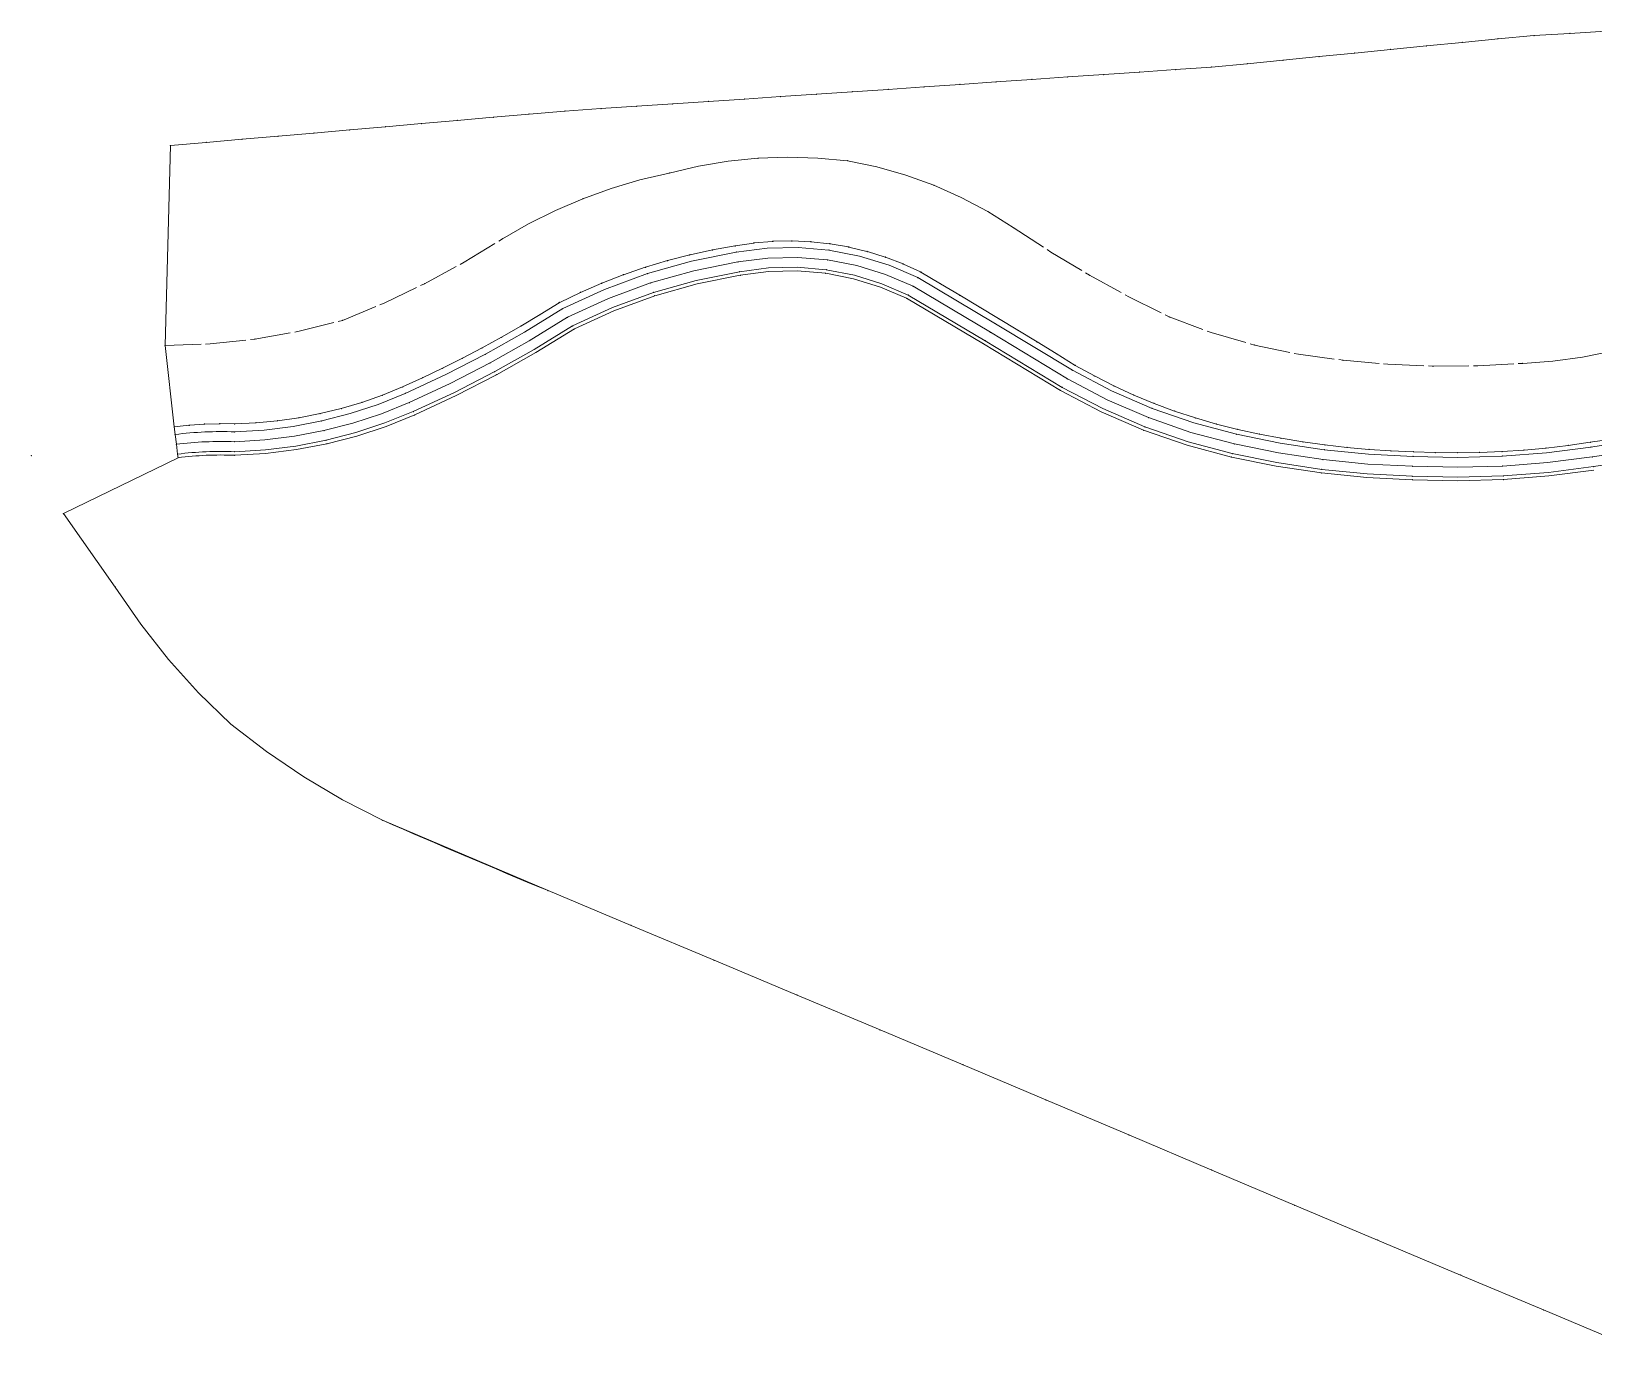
# Model space of a CAD drawing. Header units: metres. Extents: x 159041 to 159214, y 174724 to 174807.
# Drawn here: x 159040.6 to 159127.4, y 174732 to 174804.9 of the extents above; entities that cross this region are included whole.
import ezdxf

# ---------------------------------------------------------------- set-up
doc = ezdxf.new("R2010")
doc.units = ezdxf.units.M
doc.linetypes.add('DASHED', pattern=[2.25, 2, -0.25])
for name, color, linetype, lineweight in [('CIV_SAMPLE LINE_3', 6, 'Continuous', 9), ('CIV_SURFACE', 74, 'Continuous', 9), ('Velddata', 24, 'Continuous', 9)]:
    doc.layers.add(name, color=color, linetype=linetype, lineweight=lineweight)

msp = doc.modelspace()

# ---------------------------------------------------------------- linework, layer by layer
at = {"layer": 'CIV_SAMPLE LINE_3'}
for p, q in [((159079.712, 174793.004, 46.502), (159078.462, 174792.779, 46.5)), ((159079.722, 174793.006, 46.502), (159079.712, 174793.004, 46.502)), ((159080.744, 174793.162, 46.505), (159079.722, 174793.006, 46.502)), ((159080.767, 174793.165, 46.505), (159080.744, 174793.162, 46.505)), ((159081.797, 174793.255, 46.508), (159080.767, 174793.165, 46.505)), ((159081.82, 174793.257, 46.508), (159081.797, 174793.255, 46.508)), ((159082.854, 174793.28, 46.51), (159081.82, 174793.257, 46.508)), ((159082.877, 174793.28, 46.51), (159082.854, 174793.28, 46.51)), ((159083.911, 174793.236, 46.512), (159082.877, 174793.28, 46.51)), ((159083.934, 174793.235, 46.512), (159083.911, 174793.236, 46.512)), ((159084.962, 174793.125, 46.513), (159083.934, 174793.235, 46.512)), ((159084.985, 174793.121, 46.513), (159084.962, 174793.125, 46.513)), ((159086.007, 174792.944, 46.514), (159084.985, 174793.121, 46.513)), ((159075.951, 174792.184, 46.507), (159074.735, 174791.819, 46.51)), ((159075.964, 174792.188, 46.507), (159075.951, 174792.184, 46.507)), ((159077.194, 174792.505, 46.504), (159075.964, 174792.188, 46.507)), ((159077.208, 174792.508, 46.504), (159077.194, 174792.505, 46.504)), ((159078.449, 174792.777, 46.5), (159077.208, 174792.508, 46.504)), ((159078.462, 174792.779, 46.5), (159078.449, 174792.777, 46.5)), ((159086.03, 174792.94, 46.514), (159086.007, 174792.944, 46.514)), ((159087.038, 174792.697, 46.514), (159086.03, 174792.94, 46.514)), ((159087.06, 174792.691, 46.514), (159087.038, 174792.697, 46.514)), ((159088.051, 174792.383, 46.514), (159087.06, 174792.691, 46.514)), ((159088.072, 174792.375, 46.514), (159088.051, 174792.383, 46.514)), ((159089.041, 174792.004, 46.513), (159088.072, 174792.375, 46.514)), ((159073.502, 174791.396, 46.513), (159072.314, 174790.935, 46.515)), ((159073.516, 174791.401, 46.513), (159073.502, 174791.396, 46.513)), ((159074.721, 174791.815, 46.51), (159073.516, 174791.401, 46.513)), ((159074.735, 174791.819, 46.51), (159074.721, 174791.815, 46.51)), ((159089.062, 174791.995, 46.512), (159089.041, 174792.004, 46.513)), ((159090.004, 174791.562, 46.511), (159089.062, 174791.995, 46.512)), ((159090.036, 174791.545, 46.511), (159090.004, 174791.562, 46.511)), ((159091.116, 174790.904, 46.508), (159090.036, 174791.545, 46.511)), ((159071.117, 174790.415, 46.517), (159069.969, 174789.862, 46.518)), ((159071.131, 174790.422, 46.517), (159071.117, 174790.415, 46.517)), ((159072.3, 174790.929, 46.515), (159071.131, 174790.422, 46.517)), ((159072.314, 174790.935, 46.515), (159072.3, 174790.929, 46.515)), ((159091.117, 174790.903, 46.508), (159091.116, 174790.904, 46.508)), ((159092.195, 174790.26, 46.505), (159091.117, 174790.903, 46.508)), ((159069.932, 174789.842, 46.518), (159068.879, 174789.184, 46.519)), ((159069.969, 174789.862, 46.518), (159069.932, 174789.842, 46.518)), ((159092.195, 174790.259, 46.505), (159092.195, 174790.26, 46.505)), ((159093.272, 174789.614, 46.502), (159092.195, 174790.259, 46.505)), ((159093.273, 174789.613, 46.502), (159093.272, 174789.614, 46.502)), ((159094.348, 174788.966, 46.5), (159093.273, 174789.613, 46.502)), ((159068.879, 174789.184, 46.519), (159067.816, 174788.547, 46.52)), ((159094.349, 174788.965, 46.5), (159094.348, 174788.966, 46.5)), ((159095.419, 174788.32, 46.5), (159094.349, 174788.965, 46.5)), ((159066.74, 174787.931, 46.521), (159065.653, 174787.335, 46.522)), ((159067.816, 174788.547, 46.52), (159066.74, 174787.931, 46.521)), ((159096.487, 174787.673, 46.5), (159095.419, 174788.32, 46.5)), ((159095.419, 174788.32, 46.5), (159095.419, 174788.32, 46.5)), ((159065.653, 174787.335, 46.522), (159064.564, 174786.762, 46.521)), ((159096.488, 174787.673, 46.5), (159096.487, 174787.673, 46.5)), ((159097.553, 174787.021, 46.497), (159096.488, 174787.673, 46.5)), ((159097.554, 174787.02, 46.497), (159097.553, 174787.021, 46.497)), ((159098.61, 174786.367, 46.491), (159097.554, 174787.02, 46.497)), ((159063.464, 174786.209, 46.519), (159062.354, 174785.676, 46.516)), ((159064.564, 174786.762, 46.521), (159063.464, 174786.209, 46.519)), ((159099.672, 174785.778, 46.487), (159098.61, 174786.367, 46.491)), ((159062.354, 174785.676, 46.516), (159061.237, 174785.166, 46.514)), ((159100.757, 174785.229, 46.483), (159099.672, 174785.778, 46.487)), ((159101.861, 174784.72, 46.48), (159100.757, 174785.229, 46.483)), ((159060.122, 174784.708, 46.513), (159058.984, 174784.31, 46.516)), ((159061.237, 174785.166, 46.514), (159060.122, 174784.708, 46.513)), ((159102.984, 174784.253, 46.476), (159101.861, 174784.72, 46.48)), ((159055.483, 174783.46, 46.537), (159054.297, 174783.29, 46.544)), ((159056.66, 174783.686, 46.531), (159055.483, 174783.46, 46.537)), ((159057.83, 174783.97, 46.524), (159056.66, 174783.686, 46.531)), ((159058.984, 174784.31, 46.516), (159057.83, 174783.97, 46.524)), ((159104.126, 174783.827, 46.473), (159102.984, 174784.253, 46.476)), ((159105.283, 174783.444, 46.47), (159104.126, 174783.827, 46.473)), ((159049.381, 174783.042, 46.539), (159048.555, 174782.948, 46.534)), ((159049.399, 174783.043, 46.539), (159049.381, 174783.042, 46.539)), ((159050.229, 174783.103, 46.544), (159049.399, 174783.043, 46.539)), ((159050.247, 174783.104, 46.544), (159050.229, 174783.103, 46.544)), ((159051.078, 174783.128, 46.549), (159050.247, 174783.104, 46.544)), ((159051.097, 174783.129, 46.549), (159051.078, 174783.128, 46.549)), ((159051.915, 174783.119, 46.555), (159051.097, 174783.129, 46.549)), ((159053.104, 174783.177, 46.551), (159051.915, 174783.119, 46.555)), ((159054.297, 174783.29, 46.544), (159053.104, 174783.177, 46.551)), ((159106.453, 174783.105, 46.468), (159105.283, 174783.444, 46.47)), ((159107.637, 174782.81, 46.466), (159106.453, 174783.105, 46.468)), ((159108.837, 174782.549, 46.465), (159107.637, 174782.81, 46.466)), ((159110.044, 174782.318, 46.463), (159108.837, 174782.549, 46.465)), ((159111.257, 174782.117, 46.462), (159110.044, 174782.318, 46.463)), ((159112.474, 174781.947, 46.461), (159111.257, 174782.117, 46.462)), ((159113.697, 174781.807, 46.461), (159112.474, 174781.947, 46.461)), ((159114.923, 174781.697, 46.46), (159113.697, 174781.807, 46.461)), ((159124.767, 174781.777, 46.472), (159123.541, 174781.664, 46.468)), ((159125.991, 174781.921, 46.476), (159124.767, 174781.777, 46.472)), ((159127.213, 174782.096, 46.48), (159125.991, 174781.921, 46.476)), ((159128.419, 174782.27, 46.484), (159127.213, 174782.096, 46.48)), ((159116.152, 174781.617, 46.459), (159114.923, 174781.697, 46.46)), ((159117.385, 174781.568, 46.458), (159116.152, 174781.617, 46.459)), ((159118.618, 174781.522, 46.456), (159117.385, 174781.568, 46.458)), ((159119.85, 174781.509, 46.457), (159118.618, 174781.522, 46.456)), ((159121.081, 174781.529, 46.46), (159119.85, 174781.509, 46.457)), ((159122.311, 174781.581, 46.464), (159121.081, 174781.529, 46.46)), ((159123.541, 174781.664, 46.468), (159122.311, 174781.581, 46.464))]:
    msp.add_line(p, q, dxfattribs=at)
at = {"layer": 'CIV_SAMPLE LINE_3', "color": 144, "linetype": 'DASHED'}
for p, q in [((159048.555, 174782.948, 46.534), (159048.6, 174782.527, 46.11)), ((159048.6, 174782.527, 46.11), (159048.671, 174781.981, 46.11))]:
    msp.add_line(p, q, dxfattribs=at)
at = {"layer": 'CIV_SAMPLE LINE_3', "color": 74}
for p, q in [((159048.768, 174781.238, 46.31), (159042.398, 174778.131, 46.5)), ((159042.398, 174778.131, 46.5), (159045.281, 174774.052, 46.52)), ((159069.324, 174757.189, 46.6), (159073.934, 174755.255, 46.6)), ((159073.934, 174755.255, 46.6), (159078.545, 174753.321, 46.6)), ((159078.545, 174753.321, 46.6), (159083.156, 174751.387, 46.6)), ((159083.156, 174751.387, 46.6), (159087.768, 174749.455, 46.6)), ((159087.768, 174749.455, 46.6), (159092.378, 174747.52, 46.6)), ((159092.378, 174747.52, 46.6), (159096.982, 174745.569, 46.6)), ((159096.982, 174745.569, 46.6), (159101.585, 174743.618, 46.6)), ((159101.585, 174743.618, 46.6), (159106.189, 174741.668, 46.6)), ((159106.189, 174741.668, 46.6), (159110.793, 174739.717, 46.6)), ((159110.793, 174739.717, 46.6), (159115.401, 174737.776, 46.6)), ((159115.401, 174737.776, 46.6), (159120.011, 174735.84, 46.6)), ((159120.011, 174735.84, 46.6), (159124.62, 174733.903, 46.6)), ((159124.62, 174733.903, 46.6), (159129.23, 174731.967, 46.6))]:
    msp.add_line(p, q, dxfattribs=at)
at = {"layer": 'CIV_SAMPLE LINE_3', "color": 7, "lineweight": 5}
msp.add_polyline3d([(159128.081, 174804.926, 46.659), (159126.085, 174804.806, 46.659), (159124.089, 174804.686, 46.659), (159122.097, 174804.507, 46.659), (159120.107, 174804.309, 46.659), (159118.117, 174804.111, 46.659), (159116.127, 174803.913, 46.659), (159114.136, 174803.714, 46.659), (159112.146, 174803.516, 46.659), (159110.156, 174803.318, 46.659), (159108.166, 174803.12, 46.659), (159106.175, 174802.935, 46.659), (159104.179, 174802.798, 46.659), (159102.184, 174802.66, 46.659), (159100.189, 174802.523, 46.659), (159098.193, 174802.386, 46.659), (159096.198, 174802.248, 46.659), (159094.203, 174802.111, 46.659), (159092.208, 174801.974, 46.659), (159090.212, 174801.836, 46.659), (159088.217, 174801.699, 46.659), (159086.222, 174801.563, 46.659), (159084.226, 174801.429, 46.659), (159082.231, 174801.296, 46.659), (159080.235, 174801.162, 46.659), (159078.24, 174801.028, 46.659), (159076.244, 174800.894, 46.659), (159074.249, 174800.76, 46.659), (159072.253, 174800.627, 46.659), (159070.258, 174800.493, 46.659), (159068.265, 174800.327, 46.659), (159066.272, 174800.152, 46.659), (159064.28, 174799.976, 46.659), (159062.288, 174799.8, 46.659), (159060.295, 174799.625, 46.659), (159058.303, 174799.449, 46.659), (159056.311, 174799.274, 46.659), (159054.319, 174799.098, 46.659), (159052.326, 174798.923, 46.659), (159050.334, 174798.747, 46.659), (159048.342, 174798.571, 46.659), (159048.342, 174798.571, 46.659), (159048.045, 174787.47, 46.659), (159048.555, 174782.948, 46.659), (159048.6, 174782.527, 46.659), (159048.671, 174781.981, 46.659), (159048.742, 174781.436, 46.659), (159048.768, 174781.238, 46.659), (159042.398, 174778.131, 46.659), (159045.281, 174774.052, 46.659), (159046.694, 174771.995, 46.634), (159048.238, 174770.035, 46.609), (159049.908, 174768.18, 46.585), (159051.696, 174766.439, 46.659), (159053.678, 174764.916, 46.644), (159055.748, 174763.516, 46.629), (159057.899, 174762.242, 46.615), (159060.123, 174761.101, 46.659), (159069.324, 174757.189, 46.659), (159073.934, 174755.255, 46.659), (159078.545, 174753.321, 46.659), (159083.156, 174751.387, 46.659), (159087.768, 174749.455, 46.659), (159092.378, 174747.52, 46.659), (159096.982, 174745.569, 46.659), (159101.585, 174743.618, 46.659), (159106.189, 174741.668, 46.659), (159110.793, 174739.717, 46.659), (159115.401, 174737.776, 46.659), (159120.011, 174735.84, 46.659), (159124.62, 174733.903, 46.659), (159129.23, 174731.967, 46.659)], dxfattribs=at)
at = {"layer": 'CIV_SAMPLE LINE_3', "color": 144, "linetype": 'DASHED', "lineweight": 9}
for points in [[(159080.978, 174797.872, 46.549), (159079.319, 174797.704, 46.55), (159077.675, 174797.43, 46.551), (159076.052, 174797.052, 46.552)], [(159085.964, 174797.732, 46.547), (159084.306, 174797.885, 46.548), (159082.641, 174797.932, 46.548), (159080.978, 174797.872, 46.549)], [(159090.756, 174796.373, 46.549), (159089.192, 174796.94, 46.548), (159087.592, 174797.393, 46.547), (159085.964, 174797.732, 46.547)], [(159076.052, 174797.052, 46.552), (159074.428, 174796.669, 46.554), (159072.829, 174796.193, 46.555), (159071.261, 174795.626, 46.557)], [(159071.261, 174795.626, 46.557), (159069.731, 174794.971, 46.556), (159068.241, 174794.228, 46.556), (159066.797, 174793.401, 46.555)], [(159095.161, 174794.023, 46.541), (159093.75, 174794.911, 46.544), (159092.279, 174795.696, 46.546), (159090.756, 174796.373, 46.549)], [(159095.161, 174794.023, 46.541), (159097.256, 174792.658, 46.533), (159099.401, 174791.373, 46.525)], [(159062.466, 174790.905, 46.547), (159064.663, 174792.098, 46.551), (159066.797, 174793.401, 46.555)], [(159099.401, 174791.373, 46.525), (159101.591, 174790.171, 46.516), (159103.825, 174789.054, 46.508)], [(159057.905, 174788.868, 46.539), (159060.211, 174789.828, 46.543), (159062.466, 174790.905, 46.547)], [(159053.032, 174787.824, 46.537), (159055.487, 174788.261, 46.538), (159057.905, 174788.868, 46.539)], [(159103.825, 174789.054, 46.508), (159106.167, 174788.187, 46.503), (159108.567, 174787.496, 46.499)], [(159048.045, 174787.47, 46.555), (159050.545, 174787.559, 46.546), (159053.032, 174787.824, 46.537)], [(159108.567, 174787.496, 46.499), (159111.013, 174786.983, 46.497), (159113.49, 174786.651, 46.494)], [(159123.471, 174786.478, 46.486), (159125.134, 174786.597, 46.491), (159126.785, 174786.827, 46.496), (159128.418, 174787.165, 46.501)], [(159113.49, 174786.651, 46.494), (159115.979, 174786.426, 46.492), (159118.476, 174786.322, 46.489)], [(159118.476, 174786.322, 46.489), (159120.975, 174786.34, 46.487), (159123.471, 174786.478, 46.486)]]:
    msp.add_polyline3d(points, dxfattribs=at)
at = {"layer": 'CIV_SAMPLE LINE_3', "color": 74, "lineweight": 9}
for points in [[(159079.995, 174791.374, 46.347), (159077.597, 174790.895, 46.344), (159075.244, 174790.23, 46.341)], [(159084.744, 174791.48, 46.354), (159083.16, 174791.615, 46.352), (159081.571, 174791.58, 46.35), (159079.995, 174791.374, 46.347)], [(159089.24, 174790.098, 46.36), (159087.793, 174790.717, 46.358), (159086.289, 174791.179, 46.356), (159084.744, 174791.48, 46.354)], [(159075.244, 174790.23, 46.341), (159072.978, 174789.395, 46.338), (159070.782, 174788.388, 46.335)], [(159093.509, 174787.565, 46.367), (159089.24, 174790.098, 46.36)], [(159066.456, 174785.844, 46.329), (159068.643, 174787.075, 46.332), (159070.782, 174788.388, 46.335)], [(159097.788, 174784.973, 46.373), (159093.509, 174787.565, 46.367)], [(159061.917, 174783.617, 46.323), (159064.208, 174784.688, 46.326), (159066.456, 174785.844, 46.329)], [(159097.788, 174784.973, 46.373), (159100.055, 174783.784, 46.377), (159102.404, 174782.766, 46.38)], [(159057.036, 174782.013, 46.316), (159058.696, 174782.443, 46.318), (159060.326, 174782.979, 46.32), (159061.917, 174783.617, 46.323)], [(159102.404, 174782.766, 46.38), (159104.817, 174781.927, 46.383), (159107.286, 174781.27, 46.387)], [(159051.913, 174781.373, 46.31), (159053.633, 174781.476, 46.312), (159055.343, 174781.69, 46.314), (159057.036, 174782.013, 46.316)], [(159107.286, 174781.27, 46.387), (159109.771, 174780.769, 46.39), (159112.279, 174780.391, 46.393)], [(159112.279, 174780.391, 46.393), (159114.799, 174780.139, 46.397), (159117.328, 174780.011, 46.4)], [(159117.328, 174780.011, 46.4), (159119.861, 174779.955, 46.403), (159122.393, 174780.026, 46.407)], [(159122.393, 174780.026, 46.407), (159124.915, 174780.222, 46.41), (159127.425, 174780.543, 46.413)], [(159045.281, 174774.052, 46.52), (159046.694, 174771.995, 46.53), (159048.238, 174770.035, 46.54), (159049.908, 174768.18, 46.55), (159051.696, 174766.439, 46.56)], [(159051.696, 174766.439, 46.56), (159053.678, 174764.916, 46.57), (159055.748, 174763.516, 46.58), (159057.899, 174762.242, 46.59), (159060.123, 174761.101, 46.6)]]:
    msp.add_polyline3d(points, dxfattribs=at)
at = {"layer": 'CIV_SAMPLE LINE_3', "color": 74}
for centre, radius, start, end in [((159051.139, 174762.758, 46.31), 18.631, 87.62178, 97.31376), ((159270.927, 175244.195, 46.6), 527.085, 246.42529, 247.51208)]:
    msp.add_arc(centre, radius, start, end, dxfattribs=at)
at = {"layer": 'CIV_SAMPLE LINE_3', "color": 144, "linetype": 'Continuous'}
for p in [(159080.978, 174797.872, 46.549), (159085.964, 174797.732, 46.547), (159076.052, 174797.052, 46.552), (159071.261, 174795.626, 46.557), (159090.756, 174796.373, 46.549), (159095.161, 174794.023, 46.541), (159066.797, 174793.401, 46.555), (159099.401, 174791.373, 46.525), (159062.466, 174790.905, 46.547), (159057.905, 174788.868, 46.539), (159103.825, 174789.054, 46.508), (159053.032, 174787.824, 46.537), (159048.045, 174787.47, 46.555), (159108.567, 174787.496, 46.499), (159113.49, 174786.651, 46.494), (159118.476, 174786.322, 46.489), (159123.471, 174786.478, 46.486)]:
    msp.add_point(p, dxfattribs=at)
at = {"layer": 'CIV_SAMPLE LINE_3', "linetype": 'Continuous'}
for p in [(159079.712, 174793.004, 46.502), (159079.722, 174793.006, 46.502), (159080.744, 174793.162, 46.505), (159080.767, 174793.165, 46.505), (159081.797, 174793.255, 46.508), (159081.82, 174793.257, 46.508), (159082.854, 174793.28, 46.51), (159082.877, 174793.28, 46.51), (159083.911, 174793.236, 46.512), (159083.934, 174793.235, 46.512), (159084.962, 174793.125, 46.513), (159084.985, 174793.121, 46.513), (159075.951, 174792.184, 46.507), (159075.964, 174792.188, 46.507), (159077.194, 174792.505, 46.504), (159077.208, 174792.508, 46.504), (159078.449, 174792.777, 46.5), (159078.462, 174792.779, 46.5), (159086.007, 174792.944, 46.514), (159086.03, 174792.94, 46.514), (159087.038, 174792.697, 46.514), (159087.06, 174792.691, 46.514), (159088.051, 174792.383, 46.514), (159088.072, 174792.375, 46.514), (159073.502, 174791.396, 46.513), (159073.516, 174791.401, 46.513), (159074.721, 174791.815, 46.51), (159074.735, 174791.819, 46.51), (159089.041, 174792.004, 46.513), (159089.062, 174791.995, 46.512), (159090.004, 174791.562, 46.511), (159090.036, 174791.545, 46.511), (159071.117, 174790.415, 46.517), (159071.131, 174790.422, 46.517), (159072.3, 174790.929, 46.515), (159072.314, 174790.935, 46.515), (159091.116, 174790.904, 46.508), (159091.117, 174790.903, 46.508), (159069.932, 174789.842, 46.518), (159069.969, 174789.862, 46.518), (159092.195, 174790.26, 46.505), (159092.195, 174790.259, 46.505), (159093.272, 174789.614, 46.502), (159093.273, 174789.613, 46.502), (159068.879, 174789.184, 46.519), (159094.348, 174788.966, 46.5), (159094.349, 174788.965, 46.5), (159066.74, 174787.931, 46.521), (159067.816, 174788.547, 46.52), (159095.419, 174788.32, 46.5), (159095.419, 174788.32, 46.5), (159065.653, 174787.335, 46.522), (159096.487, 174787.673, 46.5), (159096.488, 174787.673, 46.5), (159097.553, 174787.021, 46.497), (159097.554, 174787.02, 46.497), (159063.464, 174786.209, 46.519), (159064.564, 174786.762, 46.521), (159098.61, 174786.367, 46.491), (159062.354, 174785.676, 46.516), (159099.672, 174785.778, 46.487), (159100.757, 174785.229, 46.483), (159060.122, 174784.708, 46.513), (159061.237, 174785.166, 46.514), (159101.861, 174784.72, 46.48), (159055.483, 174783.46, 46.537), (159056.66, 174783.686, 46.531), (159057.83, 174783.97, 46.524), (159058.984, 174784.31, 46.516), (159102.984, 174784.253, 46.476), (159104.126, 174783.827, 46.473), (159048.555, 174782.948, 46.534), (159049.381, 174783.042, 46.539), (159049.399, 174783.043, 46.539), (159050.229, 174783.103, 46.544), (159050.247, 174783.104, 46.544), (159051.078, 174783.128, 46.549), (159051.097, 174783.129, 46.549), (159051.915, 174783.119, 46.555), (159053.104, 174783.177, 46.551), (159054.297, 174783.29, 46.544), (159105.283, 174783.444, 46.47), (159106.453, 174783.105, 46.468), (159107.637, 174782.81, 46.466), (159108.837, 174782.549, 46.465), (159110.044, 174782.318, 46.463), (159111.257, 174782.117, 46.462), (159112.474, 174781.947, 46.461), (159113.697, 174781.807, 46.461), (159124.767, 174781.777, 46.472), (159125.991, 174781.921, 46.476), (159127.213, 174782.096, 46.48), (159114.923, 174781.697, 46.46), (159116.152, 174781.617, 46.459), (159117.385, 174781.568, 46.458), (159118.618, 174781.522, 46.456), (159119.85, 174781.509, 46.457), (159121.081, 174781.529, 46.46), (159122.311, 174781.581, 46.464), (159123.541, 174781.664, 46.468)]:
    msp.add_point(p, dxfattribs=at)
at = {"layer": 'CIV_SAMPLE LINE_3', "color": 74, "linetype": 'Continuous'}
for p in [(159079.995, 174791.374, 46.347), (159084.744, 174791.48, 46.354), (159075.244, 174790.23, 46.341), (159089.24, 174790.098, 46.36), (159070.782, 174788.388, 46.335), (159093.509, 174787.565, 46.367), (159066.456, 174785.844, 46.329), (159097.788, 174784.973, 46.373), (159061.917, 174783.617, 46.323), (159102.404, 174782.766, 46.38), (159057.036, 174782.013, 46.316), (159048.768, 174781.238, 46.31), (159051.913, 174781.373, 46.31), (159107.286, 174781.27, 46.387), (159112.279, 174780.391, 46.393), (159117.328, 174780.011, 46.4), (159122.393, 174780.026, 46.407), (159042.398, 174778.131, 46.5), (159045.281, 174774.052, 46.52), (159048.246, 174770.026, 46.54), (159051.696, 174766.439, 46.56), (159055.746, 174763.517, 46.58), (159060.123, 174761.101, 46.6), (159064.713, 174759.124, 46.6), (159069.324, 174757.189, 46.6), (159073.934, 174755.255, 46.6), (159078.545, 174753.321, 46.6), (159083.156, 174751.387, 46.6), (159087.768, 174749.455, 46.6), (159092.378, 174747.52, 46.6), (159096.982, 174745.569, 46.6), (159101.585, 174743.618, 46.6), (159106.189, 174741.668, 46.6), (159110.793, 174739.717, 46.6), (159115.401, 174737.776, 46.6), (159120.011, 174735.84, 46.6), (159124.62, 174733.903, 46.6)]:
    msp.add_point(p, dxfattribs=at)
at = {"layer": 'CIV_SURFACE', "linetype": 'Continuous'}
msp.add_point((159040.611, 174781.346, 46.6), dxfattribs=at)
at = {"layer": 'Velddata'}
for p, q in [((159120.107, 174804.309, 46.667), (159118.117, 174804.111, 46.667)), ((159122.097, 174804.507, 46.668), (159120.107, 174804.309, 46.667)), ((159124.089, 174804.686, 46.672), (159122.097, 174804.507, 46.668)), ((159126.085, 174804.806, 46.67), (159124.089, 174804.686, 46.672)), ((159128.081, 174804.926, 46.674), (159126.085, 174804.806, 46.67)), ((159112.146, 174803.516, 46.669), (159110.156, 174803.318, 46.664)), ((159114.136, 174803.714, 46.667), (159112.146, 174803.516, 46.669)), ((159116.127, 174803.913, 46.667), (159114.136, 174803.714, 46.667)), ((159118.117, 174804.111, 46.667), (159116.127, 174803.913, 46.667)), ((159102.184, 174802.66, 46.648), (159100.189, 174802.523, 46.64)), ((159104.179, 174802.798, 46.654), (159102.184, 174802.66, 46.648)), ((159106.175, 174802.935, 46.657), (159104.179, 174802.798, 46.654)), ((159108.166, 174803.12, 46.66), (159106.175, 174802.935, 46.657)), ((159110.156, 174803.318, 46.664), (159108.166, 174803.12, 46.66)), ((159088.217, 174801.699, 46.591), (159086.222, 174801.563, 46.585)), ((159090.212, 174801.836, 46.598), (159088.217, 174801.699, 46.591)), ((159092.208, 174801.974, 46.606), (159090.212, 174801.836, 46.598)), ((159094.203, 174802.111, 46.614), (159092.208, 174801.974, 46.606)), ((159096.198, 174802.248, 46.621), (159094.203, 174802.111, 46.614)), ((159098.193, 174802.386, 46.63), (159096.198, 174802.248, 46.621)), ((159100.189, 174802.523, 46.64), (159098.193, 174802.386, 46.63)), ((159076.244, 174800.894, 46.589), (159074.249, 174800.76, 46.593)), ((159078.24, 174801.028, 46.585), (159076.244, 174800.894, 46.589)), ((159080.235, 174801.162, 46.583), (159078.24, 174801.028, 46.585)), ((159082.231, 174801.296, 46.582), (159080.235, 174801.162, 46.583)), ((159084.226, 174801.429, 46.583), (159082.231, 174801.296, 46.582)), ((159086.222, 174801.563, 46.585), (159084.226, 174801.429, 46.583)), ((159064.28, 174799.976, 46.625), (159062.288, 174799.8, 46.633)), ((159066.272, 174800.152, 46.618), (159064.28, 174799.976, 46.625)), ((159068.265, 174800.327, 46.612), (159066.272, 174800.152, 46.618)), ((159070.258, 174800.493, 46.605), (159068.265, 174800.327, 46.612)), ((159072.253, 174800.627, 46.599), (159070.258, 174800.493, 46.605)), ((159074.249, 174800.76, 46.593), (159072.253, 174800.627, 46.599)), ((159054.319, 174799.098, 46.646), (159052.326, 174798.923, 46.648)), ((159056.311, 174799.274, 46.643), (159054.319, 174799.098, 46.646)), ((159058.303, 174799.449, 46.639), (159056.311, 174799.274, 46.643)), ((159060.295, 174799.625, 46.636), (159058.303, 174799.449, 46.639)), ((159062.288, 174799.8, 46.633), (159060.295, 174799.625, 46.636)), ((159050.334, 174798.747, 46.652), (159048.342, 174798.571, 46.659)), ((159052.326, 174798.923, 46.648), (159050.334, 174798.747, 46.652))]:
    msp.add_line(p, q, dxfattribs=at)
at = {"layer": 'Velddata', "color": 5, "lineweight": 9}
for points in [[(159079.774, 174792.656, 46.148), (159077.285, 174792.157, 46.144), (159074.842, 174791.466, 46.141)], [(159084.924, 174792.767, 46.154), (159083.207, 174792.914, 46.152), (159081.484, 174792.877, 46.15), (159079.774, 174792.656, 46.148)], [(159089.858, 174791.243, 46.16), (159088.271, 174791.927, 46.158), (159086.62, 174792.437, 46.156), (159084.924, 174792.767, 46.154)], [(159074.842, 174791.466, 46.141), (159072.451, 174790.584, 46.138), (159070.136, 174789.518, 46.135)], [(159079.961, 174791.571, 46.148), (159077.549, 174791.089, 46.144), (159075.182, 174790.42, 46.141)], [(159084.772, 174791.678, 46.154), (159083.168, 174791.815, 46.152), (159081.558, 174791.779, 46.15), (159079.961, 174791.571, 46.148)], [(159089.335, 174790.274, 46.16), (159087.867, 174790.903, 46.158), (159086.34, 174791.373, 46.156), (159084.772, 174791.678, 46.154)], [(159075.182, 174790.42, 46.141), (159072.897, 174789.578, 46.138), (159070.683, 174788.562, 46.135)], [(159094.177, 174788.68, 46.167), (159089.858, 174791.243, 46.16)], [(159093.612, 174787.736, 46.167), (159089.335, 174790.274, 46.16)], [(159065.84, 174786.989, 46.129), (159068.012, 174788.212, 46.132), (159070.136, 174789.518, 46.135)], [(159098.451, 174786.092, 46.173), (159094.177, 174788.68, 46.167)], [(159066.361, 174786.02, 46.129), (159068.546, 174787.25, 46.132), (159070.683, 174788.562, 46.135)], [(159061.392, 174784.807, 46.123), (159063.637, 174785.856, 46.126), (159065.84, 174786.989, 46.129)], [(159097.89, 174785.145, 46.173), (159093.612, 174787.736, 46.167)], [(159098.451, 174786.092, 46.173), (159100.624, 174784.952, 46.177), (159102.876, 174783.977, 46.18)], [(159061.836, 174783.8, 46.123), (159064.12, 174784.867, 46.126), (159066.361, 174786.02, 46.129)], [(159056.751, 174783.282, 46.116), (159058.329, 174783.69, 46.118), (159059.879, 174784.199, 46.12), (159061.392, 174784.807, 46.123)], [(159097.89, 174785.145, 46.173), (159100.143, 174783.963, 46.177), (159102.477, 174782.952, 46.18)], [(159056.992, 174782.209, 46.116), (159058.64, 174782.635, 46.118), (159060.257, 174783.166, 46.12), (159061.836, 174783.8, 46.123)], [(159102.876, 174783.977, 46.18), (159105.198, 174783.17, 46.183), (159107.574, 174782.538, 46.187)], [(159051.92, 174782.674, 46.11), (159053.542, 174782.773, 46.112), (159055.155, 174782.976, 46.114), (159056.751, 174783.282, 46.116)], [(159102.477, 174782.952, 46.18), (159104.876, 174782.118, 46.183), (159107.33, 174781.465, 46.187)], [(159127.25, 174781.832, 46.213), (159128.865, 174782.076, 46.216), (159130.46, 174782.429, 46.218), (159132.027, 174782.889, 46.22)], [(159051.914, 174781.573, 46.11), (159053.619, 174781.676, 46.112), (159055.314, 174781.888, 46.114), (159056.992, 174782.209, 46.116)], [(159107.574, 174782.538, 46.187), (159109.996, 174782.049, 46.19), (159112.44, 174781.681, 46.193)], [(159122.325, 174781.324, 46.207), (159124.794, 174781.516, 46.21), (159127.25, 174781.832, 46.213)], [(159127.398, 174780.741, 46.213), (159129.08, 174780.997, 46.216), (159130.74, 174781.365, 46.218), (159132.372, 174781.844, 46.22)], [(159107.33, 174781.465, 46.187), (159109.806, 174780.966, 46.19), (159112.304, 174780.59, 46.193)], [(159112.44, 174781.681, 46.193), (159114.903, 174781.434, 46.197), (159117.376, 174781.31, 46.2)], [(159117.376, 174781.31, 46.2), (159119.85, 174781.255, 46.203), (159122.325, 174781.324, 46.207)], [(159112.304, 174780.59, 46.193), (159114.815, 174780.338, 46.197), (159117.336, 174780.211, 46.2)], [(159117.336, 174780.211, 46.2), (159119.859, 174780.155, 46.203), (159122.383, 174780.225, 46.207)], [(159122.383, 174780.225, 46.207), (159124.897, 174780.421, 46.21), (159127.398, 174780.741, 46.213)]]:
    msp.add_polyline3d(points, dxfattribs=at)
at = {"layer": 'Velddata', "color": 1, "lineweight": 9}
for points in [[(159084.848, 174792.222, 46.154), (159083.187, 174792.364, 46.152), (159081.521, 174792.328, 46.15), (159079.868, 174792.113, 46.148)], [(159089.597, 174790.758, 46.16), (159088.069, 174791.415, 46.158), (159086.48, 174791.905, 46.156), (159084.848, 174792.222, 46.154)], [(159079.868, 174792.113, 46.148), (159077.417, 174791.623, 46.144), (159075.012, 174790.943, 46.141)], [(159075.012, 174790.943, 46.141), (159072.674, 174790.081, 46.138), (159070.41, 174789.04, 46.135)], [(159093.895, 174788.208, 46.167), (159089.597, 174790.758, 46.16)], [(159066.101, 174786.504, 46.129), (159068.279, 174787.731, 46.132), (159070.41, 174789.04, 46.135)], [(159098.17, 174785.619, 46.173), (159093.895, 174788.208, 46.167)], [(159061.614, 174784.303, 46.123), (159063.878, 174785.362, 46.126), (159066.101, 174786.504, 46.129)], [(159098.17, 174785.619, 46.173), (159100.383, 174784.458, 46.177), (159102.677, 174783.465, 46.18)], [(159056.871, 174782.745, 46.116), (159058.485, 174783.163, 46.118), (159060.068, 174783.683, 46.12), (159061.614, 174784.303, 46.123)], [(159102.677, 174783.465, 46.18), (159105.037, 174782.644, 46.183), (159107.452, 174782.001, 46.187)], [(159051.917, 174782.124, 46.11), (159053.581, 174782.225, 46.112), (159055.234, 174782.432, 46.114), (159056.871, 174782.745, 46.116)], [(159107.452, 174782.001, 46.187), (159109.901, 174781.507, 46.19), (159112.372, 174781.135, 46.193)], [(159127.324, 174781.286, 46.213), (159128.972, 174781.536, 46.216), (159130.6, 174781.897, 46.218), (159132.199, 174782.366, 46.22)], [(159112.372, 174781.135, 46.193), (159114.859, 174780.886, 46.197), (159117.356, 174780.761, 46.2)], [(159122.354, 174780.775, 46.207), (159124.845, 174780.969, 46.21), (159127.324, 174781.286, 46.213)], [(159117.356, 174780.761, 46.2), (159119.855, 174780.705, 46.203), (159122.354, 174780.775, 46.207)]]:
    msp.add_polyline3d(points, dxfattribs=at)
at = {"layer": 'Velddata', "color": 5}
for radius, start, end in [(19.931, 87.75453, 97.32034), (18.831, 87.64287, 97.31376)]:
    msp.add_arc((159051.139, 174762.758, 46.11), radius, start, end, dxfattribs=at)
at = {"layer": 'Velddata', "color": 1}
msp.add_arc((159051.139, 174762.758, 46.11), 19.381, 87.69959, 97.31714, dxfattribs=at)
at = {"layer": 'Velddata', "linetype": 'Continuous'}
for p in [(159120.107, 174804.309, 46.667), (159122.097, 174804.507, 46.668), (159124.089, 174804.686, 46.672), (159126.085, 174804.806, 46.67), (159112.146, 174803.516, 46.669), (159114.136, 174803.714, 46.667), (159116.127, 174803.913, 46.667), (159118.117, 174804.111, 46.667), (159102.184, 174802.66, 46.648), (159104.179, 174802.798, 46.654), (159106.175, 174802.935, 46.657), (159108.166, 174803.12, 46.66), (159110.156, 174803.318, 46.664), (159088.217, 174801.699, 46.591), (159090.212, 174801.836, 46.598), (159092.208, 174801.974, 46.606), (159094.203, 174802.111, 46.614), (159096.198, 174802.248, 46.621), (159098.193, 174802.386, 46.63), (159100.189, 174802.523, 46.64), (159076.244, 174800.894, 46.589), (159078.24, 174801.028, 46.585), (159080.235, 174801.162, 46.583), (159082.231, 174801.296, 46.582), (159084.226, 174801.429, 46.583), (159086.222, 174801.563, 46.585), (159064.28, 174799.976, 46.625), (159066.272, 174800.152, 46.618), (159068.265, 174800.327, 46.612), (159070.258, 174800.493, 46.605), (159072.253, 174800.627, 46.599), (159074.249, 174800.76, 46.593), (159054.319, 174799.098, 46.646), (159056.311, 174799.274, 46.643), (159058.303, 174799.449, 46.639), (159060.295, 174799.625, 46.636), (159062.288, 174799.8, 46.633), (159048.342, 174798.571, 46.659), (159050.334, 174798.747, 46.652), (159052.326, 174798.923, 46.648)]:
    msp.add_point(p, dxfattribs=at)
at = {"layer": 'Velddata', "color": 5, "linetype": 'Continuous'}
for p in [(159079.774, 174792.656, 46.148), (159084.924, 174792.767, 46.154), (159074.842, 174791.466, 46.141), (159079.961, 174791.571, 46.148), (159084.772, 174791.678, 46.154), (159075.182, 174790.42, 46.141), (159089.858, 174791.243, 46.16), (159089.335, 174790.274, 46.16), (159070.136, 174789.518, 46.135), (159094.177, 174788.68, 46.167), (159070.683, 174788.562, 46.135), (159065.84, 174786.989, 46.129), (159093.612, 174787.736, 46.167), (159098.451, 174786.092, 46.173), (159066.361, 174786.02, 46.129), (159061.392, 174784.807, 46.123), (159097.89, 174785.145, 46.173), (159061.836, 174783.8, 46.123), (159102.876, 174783.977, 46.18), (159051.92, 174782.674, 46.11), (159056.751, 174783.282, 46.116), (159102.477, 174782.952, 46.18), (159048.6, 174782.527, 46.11), (159056.992, 174782.209, 46.116), (159107.574, 174782.538, 46.187), (159127.25, 174781.832, 46.213), (159048.742, 174781.436, 46.11), (159051.914, 174781.573, 46.11), (159107.33, 174781.465, 46.187), (159112.44, 174781.681, 46.193), (159117.376, 174781.31, 46.2), (159122.325, 174781.324, 46.207), (159112.304, 174780.59, 46.193), (159117.336, 174780.211, 46.2), (159122.383, 174780.225, 46.207), (159127.398, 174780.741, 46.213)]:
    msp.add_point(p, dxfattribs=at)
at = {"layer": 'Velddata', "color": 1, "linetype": 'Continuous'}
for p in [(159084.848, 174792.222, 46.154), (159079.868, 174792.113, 46.148), (159075.012, 174790.943, 46.141), (159089.597, 174790.758, 46.16), (159070.41, 174789.04, 46.135), (159093.895, 174788.208, 46.167), (159066.101, 174786.504, 46.129), (159098.17, 174785.619, 46.173), (159061.614, 174784.303, 46.123), (159102.677, 174783.465, 46.18), (159056.871, 174782.745, 46.116), (159048.671, 174781.981, 46.11), (159051.917, 174782.124, 46.11), (159107.452, 174782.001, 46.187), (159112.372, 174781.135, 46.193), (159127.324, 174781.286, 46.213), (159117.356, 174780.761, 46.2), (159122.354, 174780.775, 46.207)]:
    msp.add_point(p, dxfattribs=at)

doc.saveas('drawing.dxf')
